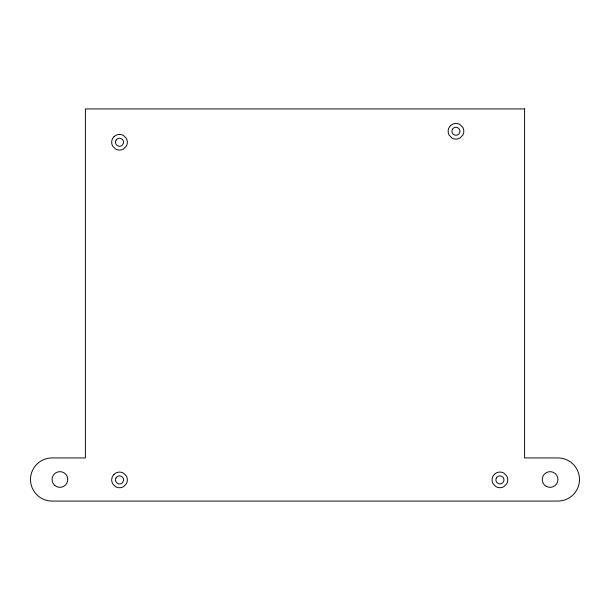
<?xml version="1.0" encoding="UTF-8"?>
<svg xmlns="http://www.w3.org/2000/svg" width="610" height="610" viewBox="0 0 610 610"><rect width="100%" height="100%" fill="white"/><g stroke="black" fill="none" stroke-linecap="round" stroke-linejoin="round"><path stroke-width="0.91" d="M116.06 140.208L115.625 141.215A4.026 4.026 0 0 0 116.67 145.104L118.47 146.148A4.026 4.026 0 0 0 122.358 145.104L123.403 143.304A4.026 4.026 0 0 0 122.358 139.416L120.551 138.371A4.026 4.026 0 0 0 116.67 139.416L116.06 140.208M116.075 477.874L115.641 478.88A4.026 4.026 0 0 0 116.685 482.769L118.485 483.814A4.026 4.026 0 0 0 122.374 482.769L123.418 480.97A4.026 4.026 0 0 0 122.374 477.081L120.566 476.036A4.026 4.026 0 0 0 116.685 477.081L116.075 477.874M452.521 129.228L452.086 130.243A4.026 4.026 0 0 0 453.123 134.124L454.93 135.168A4.026 4.026 0 0 0 458.811 128.435L457.012 127.398A4.026 4.026 0 0 0 453.123 128.435L452.521 129.228M496.479 477.843L496.044 478.858A4.026 4.026 0 0 0 497.089 482.739L498.888 483.783A4.026 4.026 0 0 0 502.777 482.739L503.814 480.939A4.026 4.026 0 0 0 502.777 477.05L500.97 476.013A4.026 4.026 0 0 0 497.089 477.05L496.479 477.843M113.971 136.716L112.72 138.34A7.846 7.846 0 0 0 112.72 146.179L115.595 149.053A7.846 7.846 0 0 0 123.433 149.053L126.308 146.179A7.846 7.846 0 0 0 126.308 138.34L123.433 135.466A7.846 7.846 0 0 0 115.595 135.466L113.971 136.716M113.986 474.382L112.736 476.006A7.846 7.846 0 0 0 112.736 483.844L115.61 486.719A7.846 7.846 0 0 0 123.449 486.719L126.323 483.844A7.846 7.846 0 0 0 126.323 476.006L123.449 473.131A7.846 7.846 0 0 0 115.61 473.131L113.986 474.382M450.424 125.736L449.181 127.36A7.846 7.846 0 0 0 449.181 135.206L452.048 138.073A7.846 7.846 0 0 0 459.894 138.073L462.761 135.206A7.846 7.846 0 0 0 462.761 127.36L459.894 124.486A7.846 7.846 0 0 0 452.048 124.486L450.424 125.736M494.382 474.351L493.139 475.975A7.846 7.846 0 0 0 493.139 483.821L496.006 486.688A7.846 7.846 0 0 0 503.852 486.688L506.719 483.821A7.846 7.846 0 0 0 506.719 475.975L503.852 473.101A7.846 7.846 0 0 0 496.006 473.101L494.382 474.351M524.6 108.931L85.4 108.931L85.4 457.935L52.071 457.935A21.571 21.571 0 0 0 30.5 479.506A21.571 21.571 0 0 0 52.071 501.069L557.929 501.069A21.571 21.571 0 0 0 579.5 479.506A21.571 21.571 0 0 0 557.929 457.935L524.6 457.935L524.6 108.931M546.163 486.3A7.846 7.846 0 0 0 557.937 479.506A7.846 7.846 0 0 0 546.163 472.712A7.846 7.846 0 0 0 546.163 486.3M54.793 485.453A7.846 7.846 0 0 0 67.618 480.962A7.846 7.846 0 0 0 57.317 472.094A7.846 7.846 0 0 0 54.793 485.453"/></g></svg>
